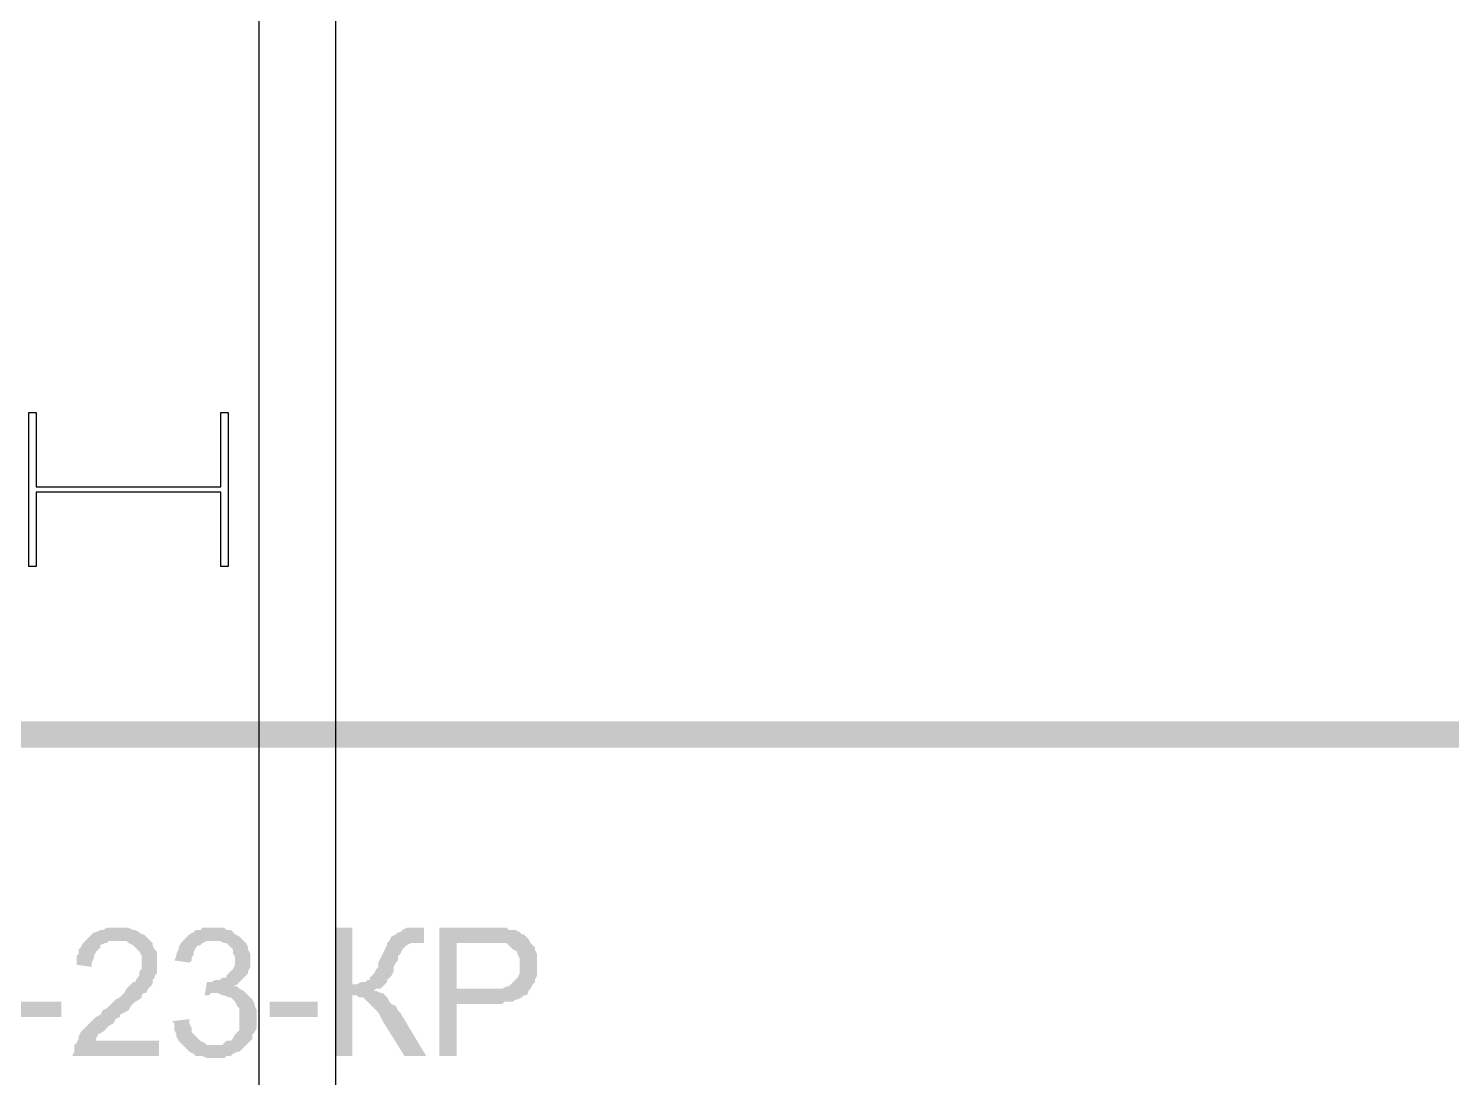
# Model space of a CAD drawing. Header units: millimetres. Extents: x -383313 to -161684, y -117025 to 99224.
# Drawn here: x -320769 to -317996, y -31248 to -29204 of the extents above; entities that cross this region are included whole.
import ezdxf

# ---------------------------------------------------------------- set-up
doc = ezdxf.new("R2010")
doc.units = ezdxf.units.MM
doc.header["$MEASUREMENT"] = 0
doc.layers.add('001__КОНСТРУКТИВ__Колонны', color=14, linetype='Continuous')
doc.layers.add('PDF_Solid Fills', color=7, linetype='Continuous')
doc.layers.add('001__КОНСТРУКТИВ__Стены наружные', color=7, linetype='Continuous', lineweight=30)

# ---------------------------------------------------------------- blocks, each defined once
blk = doc.blocks.new('A$Cf5759c35')
at = {"layer": 'PDF_Solid Fills'}
for points in [[(37867, -12691.5), (37845.8, -12691.5), (37837.4, -12695.8), (37833.1, -12695.8), (37824.7, -12700), (37820.4, -12700), (37816.2, -12704.2), (37812, -12708.5), (37807.7, -12712.7), (37803.5, -12716.9), (37799.3, -12721.2), (37795, -12729.6), (37790.8, -12733.9), (37790.8, -12742.3), (37786.6, -12746.6), (37786.6, -12755), (37786.6, -12763.5), (37816.2, -12767.7), (37816.2, -12759.3), (37820.4, -12750.8), (37820.4, -12746.6), (37824.7, -12738.1), (37828.9, -12733.9), (37833.1, -12729.6), (37833.1, -12725.4), (37841.6, -12721.2), (37845.8, -12721.2), (37850.1, -12716.9), (37858.5, -12716.9), (37867, -12716.9), (37930.5, -12716.9), (37922, -12708.5), (37922, -12708.5), (37917.8, -12704.2), (37913.6, -12704.2), (37909.3, -12700), (37900.9, -12695.8), (37896.6, -12695.8), (37888.2, -12691.5), (37883.9, -12691.5), (37875.5, -12691.5)], [(38053.3, -12691.5), (38032.1, -12691.5), (38027.9, -12695.8), (38019.4, -12695.8), (38015.2, -12700), (38006.7, -12704.2), (38002.5, -12708.5), (38002.5, -12708.5), (37998.2, -12712.7), (38053.3, -12716.9), (38057.5, -12716.9), (38066, -12716.9), (38074.4, -12721.2), (38078.7, -12721.2), (38082.9, -12725.4), (38087.1, -12729.6), (38091.4, -12733.9), (38091.4, -12742.3), (38095.6, -12746.6), (38095.6, -12755), (38095.6, -12759.3), (38095.6, -12763.5), (38091.4, -12772), (38087.1, -12776.2), (38082.9, -12780.4), (38078.7, -12784.7), (38078.7, -12788.9), (38070.2, -12788.9), (38066, -12793.1), (38057.5, -12793.1), (38049, -12797.4), (38044.8, -12797.4), (38104.1, -12797.4), (38108.3, -12793.1), (38112.5, -12788.9), (38116.8, -12784.7), (38121, -12780.4), (38121, -12776.2), (38125.2, -12767.7), (38125.2, -12763.5), (38125.2, -12755), (38125.2, -12750.8), (38125.2, -12742.3), (38121, -12733.9), (38121, -12729.6), (38116.8, -12721.2), (38116.8, -12721.2), (38112.5, -12716.9), (38108.3, -12712.7), (38104.1, -12708.5), (38095.6, -12704.2), (38091.4, -12700), (38087.1, -12695.8), (38078.7, -12695.8), (38074.4, -12691.5), (38066, -12691.5), (38061.7, -12691.5)], [(38324.2, -12691.5), (38290.3, -12691.5), (38290.3, -12941.3), (38324.2, -12941.3), (38324.2, -12822.8), (38387.7, -12822.8), (38383.5, -12818.5), (38379.2, -12818.5), (38370.8, -12814.3), (38366.5, -12814.3), (38370.8, -12810.1), (38379.2, -12810.1), (38383.5, -12805.8), (38324.2, -12801.6)], [(38442.7, -12691.5), (38442.7, -12691.5), (38430, -12691.5), (38421.6, -12695.8), (38417.3, -12700), (38413.1, -12700), (38408.9, -12704.2), (38400.4, -12708.5), (38396.2, -12716.9), (38396.2, -12716.9), (38451.2, -12721.2), (38459.7, -12721.2), (38463.9, -12721.2), (38463.9, -12691.5), (38463.9, -12691.5), (38455.4, -12691.5)], [(38590.9, -12691.5), (38493.5, -12691.5), (38493.5, -12941.3), (38527.4, -12941.3), (38527.4, -12839.7), (38590.9, -12839.7), (38599.4, -12839.7), (38607.8, -12839.7), (38616.3, -12839.7), (38620.5, -12835.5), (38629, -12835.5), (38637.5, -12835.5), (38641.7, -12831.2), (38645.9, -12831.2), (38654.4, -12827), (38658.6, -12822.8), (38662.9, -12822.8), (38667.1, -12818.5), (38667.1, -12814.3), (38527.4, -12810.1), (38527.4, -12721.2), (38590.9, -12721.2), (38671.3, -12721.2), (38667.1, -12712.7), (38662.9, -12708.5), (38658.6, -12704.2), (38654.4, -12704.2), (38650.2, -12700), (38641.7, -12695.8), (38633.2, -12695.8), (38629, -12695.8), (38624.8, -12691.5), (38620.5, -12691.5), (38612.1, -12691.5), (38607.8, -12691.5), (38599.4, -12691.5)], [(37930.5, -12716.9), (37867, -12716.9), (37883.9, -12716.9), (37888.2, -12721.2), (37896.6, -12725.4), (37900.9, -12729.6), (37900.9, -12729.6), (37905.1, -12733.9), (37909.3, -12738.1), (37913.6, -12746.6), (37913.6, -12750.8), (37913.6, -12759.3), (37913.6, -12763.5), (37913.6, -12772), (37909.3, -12776.2), (37909.3, -12784.7), (37905.1, -12788.9), (37900.9, -12797.4), (37896.6, -12797.4), (37892.4, -12801.6), (37888.2, -12805.8), (37883.9, -12810.1), (37879.7, -12818.5), (37875.5, -12822.8), (37871.2, -12827), (37862.8, -12831.2), (37858.5, -12835.5), (37850.1, -12843.9), (37845.8, -12848.2), (37837.4, -12852.4), (37833.1, -12860.9), (37824.7, -12865.1), (37820.4, -12869.3), (37816.2, -12873.6), (37812, -12877.8), (37807.7, -12882), (37803.5, -12886.3), (37799.3, -12890.5), (37795, -12894.7), (37790.8, -12903.2), (37790.8, -12907.4), (37786.6, -12915.9), (37782.3, -12920.1), (37782.3, -12920.1), (37782.3, -12928.6), (37782.3, -12932.8), (37778.1, -12941.3), (37947.4, -12941.3), (37947.4, -12911.7), (37824.7, -12911.7), (37824.7, -12911.7), (37824.7, -12907.4), (37828.9, -12899), (37837.4, -12894.7), (37837.4, -12894.7), (37841.6, -12890.5), (37845.8, -12886.3), (37850.1, -12882), (37858.5, -12877.8), (37862.8, -12869.3), (37871.2, -12865.1), (37871.2, -12860.9), (37879.7, -12856.6), (37888.2, -12852.4), (37892.4, -12843.9), (37896.6, -12839.7), (37900.9, -12835.5), (37909.3, -12831.2), (37913.6, -12827), (37913.6, -12822.8), (37917.8, -12818.5), (37922, -12818.5), (37926.3, -12810.1), (37930.5, -12805.8), (37934.7, -12801.6), (37934.7, -12793.1), (37939, -12788.9), (37939, -12784.7), (37943.2, -12780.4), (37943.2, -12772), (37943.2, -12767.7), (37943.2, -12759.3), (37943.2, -12759.3), (37943.2, -12750.8), (37943.2, -12746.6), (37943.2, -12738.1), (37939, -12733.9), (37934.7, -12725.4), (37934.7, -12721.2)], [(37998.2, -12712.7), (37994, -12716.9), (37989.8, -12721.2), (37985.5, -12729.6), (37985.5, -12733.9), (37981.3, -12742.3), (37981.3, -12746.6), (37977.1, -12755), (38006.7, -12759.3), (38010.9, -12755), (38010.9, -12750.8), (38015.2, -12742.3), (38015.2, -12738.1), (38019.4, -12729.6), (38023.6, -12725.4), (38027.9, -12725.4), (38032.1, -12721.2), (38040.6, -12716.9), (38044.8, -12716.9), (38053.3, -12716.9)], [(38396.2, -12716.9), (38391.9, -12721.2), (38391.9, -12725.4), (38387.7, -12733.9), (38383.5, -12742.3), (38379.2, -12750.8), (38375, -12759.3), (38375, -12767.7), (38370.8, -12772), (38366.5, -12780.4), (38362.3, -12784.7), (38358.1, -12788.9), (38358.1, -12793.1), (38353.8, -12793.1), (38349.6, -12797.4), (38341.1, -12797.4), (38332.7, -12801.6), (38324.2, -12801.6), (38383.5, -12805.8), (38387.7, -12801.6), (38391.9, -12797.4), (38391.9, -12793.1), (38396.2, -12788.9), (38400.4, -12784.7), (38404.6, -12776.2), (38404.6, -12767.7), (38408.9, -12759.3), (38413.1, -12755), (38413.1, -12746.6), (38417.3, -12742.3), (38421.6, -12733.9), (38425.8, -12729.6), (38430, -12725.4), (38430, -12725.4), (38438.5, -12721.2), (38442.7, -12721.2), (38451.2, -12721.2)], [(38671.3, -12721.2), (38590.9, -12721.2), (38624.8, -12721.2), (38629, -12725.4), (38633.2, -12729.6), (38637.5, -12733.9), (38645.9, -12738.1), (38645.9, -12738.1), (38645.9, -12742.3), (38650.2, -12750.8), (38650.2, -12759.3), (38650.2, -12763.5), (38650.2, -12767.7), (38650.2, -12776.2), (38650.2, -12780.4), (38645.9, -12788.9), (38641.7, -12793.1), (38637.5, -12797.4), (38637.5, -12797.4), (38633.2, -12801.6), (38629, -12805.8), (38624.8, -12805.8), (38616.3, -12810.1), (38607.8, -12810.1), (38603.6, -12810.1), (38590.9, -12810.1), (38527.4, -12810.1), (38667.1, -12814.3), (38671.3, -12810.1), (38675.6, -12801.6), (38679.8, -12797.4), (38679.8, -12793.1), (38684, -12784.7), (38684, -12776.2), (38684, -12772), (38684, -12763.5), (38684, -12763.5), (38684, -12755), (38684, -12750.8), (38684, -12742.3), (38679.8, -12733.9), (38679.8, -12729.6), (38675.6, -12725.4)], [(38040.6, -12797.4), (38036.3, -12822.8), (38036.3, -12822.8), (38044.8, -12822.8), (38049, -12818.5), (38057.5, -12818.5), (38116.8, -12818.5), (38112.5, -12814.3), (38104.1, -12810.1), (38099.8, -12805.8), (38091.4, -12805.8), (38099.8, -12801.6), (38104.1, -12797.4), (38044.8, -12797.4)], [(38116.8, -12818.5), (38057.5, -12818.5), (38061.7, -12818.5), (38070.2, -12822.8), (38074.4, -12822.8), (38082.9, -12827), (38087.1, -12827), (38091.4, -12831.2), (38095.6, -12835.5), (38099.8, -12843.9), (38104.1, -12848.2), (38104.1, -12852.4), (38104.1, -12860.9), (38104.1, -12869.3), (38104.1, -12869.3), (38104.1, -12873.6), (38104.1, -12882), (38104.1, -12890.5), (38099.8, -12894.7), (38095.6, -12899), (38091.4, -12907.4), (38087.1, -12911.7), (38078.7, -12911.7), (38074.4, -12915.9), (38070.2, -12920.1), (38061.7, -12920.1), (38053.3, -12920.1), (37994, -12920.1), (37998.2, -12924.4), (38002.5, -12928.6), (38006.7, -12932.8), (38015.2, -12937.1), (38019.4, -12941.3), (38027.9, -12941.3), (38032.1, -12941.3), (38040.6, -12945.5), (38044.8, -12945.5), (38053.3, -12945.5), (38057.5, -12945.5), (38066, -12945.5), (38074.4, -12945.5), (38078.7, -12941.3), (38087.1, -12941.3), (38091.4, -12937.1), (38099.8, -12932.8), (38104.1, -12932.8), (38108.3, -12928.6), (38112.5, -12924.4), (38116.8, -12920.1), (38121, -12915.9), (38125.2, -12911.7), (38129.5, -12907.4), (38129.5, -12899), (38133.7, -12894.7), (38137.9, -12886.3), (38137.9, -12882), (38137.9, -12873.6), (38137.9, -12869.3), (38137.9, -12865.1), (38137.9, -12856.6), (38137.9, -12852.4), (38133.7, -12843.9), (38133.7, -12839.7), (38129.5, -12831.2), (38125.2, -12827), (38125.2, -12827), (38121, -12822.8)], [(38387.7, -12822.8), (38324.2, -12822.8), (38332.7, -12822.8), (38336.9, -12827), (38345.4, -12827), (38349.6, -12831.2), (38353.8, -12835.5), (38358.1, -12839.7), (38362.3, -12843.9), (38366.5, -12848.2), (38370.8, -12852.4), (38375, -12856.6), (38379.2, -12865.1), (38383.5, -12873.6), (38425.8, -12941.3), (38468.1, -12941.3), (38417.3, -12856.6), (38413.1, -12852.4), (38408.9, -12843.9), (38400.4, -12839.7), (38396.2, -12835.5), (38391.9, -12827)], [(38006.7, -12869.3), (37972.8, -12873.6), (37977.1, -12877.8), (37977.1, -12890.5), (37981.3, -12899), (37981.3, -12903.2), (37985.5, -12911.7), (37989.8, -12915.9), (37994, -12920.1), (38053.3, -12920.1), (38049, -12920.1), (38040.6, -12920.1), (38036.3, -12915.9), (38027.9, -12911.7), (38023.6, -12907.4), (38023.6, -12907.4), (38019.4, -12903.2), (38015.2, -12899), (38010.9, -12894.7), (38010.9, -12886.3), (38006.7, -12877.8)]]:
    blk.add_hatch(color=8, dxfattribs=at).paths.add_polyline_path(points)
at = {"layer": 'PDF_Solid Fills', "color": 8, "lineweight": 13}
for points in [[(43421.1, -12289.4), (24921.5, -12340.2), (24874.9, -12289.4)], [(43370.3, -12340.2), (43421.1, -12289.4), (24921.5, -12340.2)]]:
    blk.add_solid(points, dxfattribs=at)
at = {"layer": 'PDF_Solid Fills', "color": 8, "lineweight": 18}
for points in [[(37663.8, -12865.1), (37663.8, -12835.5), (37756.9, -12865.1), (37756.9, -12835.5)], [(38163.3, -12865.1), (38163.3, -12835.5), (38256.5, -12865.1), (38256.5, -12835.5)]]:
    blk.add_solid(points, dxfattribs=at)

msp = doc.modelspace()

# ---------------------------------------------------------------- linework, layer by layer
at = {"layer": '001__КОНСТРУКТИВ__Колонны', "linetype": 'Continuous', "lineweight": 30}
for p, q in [((-320768.08382, -30252.0977), (-320768.08382, -29952.0977)), ((-320768.08382, -29952.0977), (-320754.08382, -29952.0977)), ((-320754.08382, -29952.0977), (-320754.08382, -30096.7977)), ((-320394.08382, -30096.7977), (-320394.08382, -29952.0977)), ((-320394.08382, -29952.0977), (-320380.08382, -29952.0977)), ((-320380.08382, -29952.0977), (-320380.08382, -30252.0977)), ((-320754.08382, -30096.7977), (-320394.08382, -30096.7977)), ((-320394.08382, -30107.3977), (-320754.08382, -30107.3977)), ((-320754.08382, -30107.3977), (-320754.08382, -30252.0977)), ((-320394.08382, -30252.0977), (-320394.08382, -30107.3977)), ((-320754.08382, -30252.0977), (-320768.08382, -30252.0977)), ((-320380.08382, -30252.0977), (-320394.08382, -30252.0977))]:
    msp.add_line(p, q, dxfattribs=at)
at = {"layer": '001__КОНСТРУКТИВ__Стены наружные', "color": 7, "linetype": 'Continuous', "flags": 128}
for points in [[(-320170.05882, -62322.0977), (-320170.05882, -25582.0977)], [(-320320.05882, -25732.0977), (-320320.05882, -62172.0977)]]:
    msp.add_lwpolyline(points, dxfattribs=at)

# ---------------------------------------------------------------- block references
at = {"ltscale": 100}
msp.add_blockref('A$Cf5759c35', (-358461.97282, -18264.93104), dxfattribs=at)

doc.saveas('drawing.dxf')
